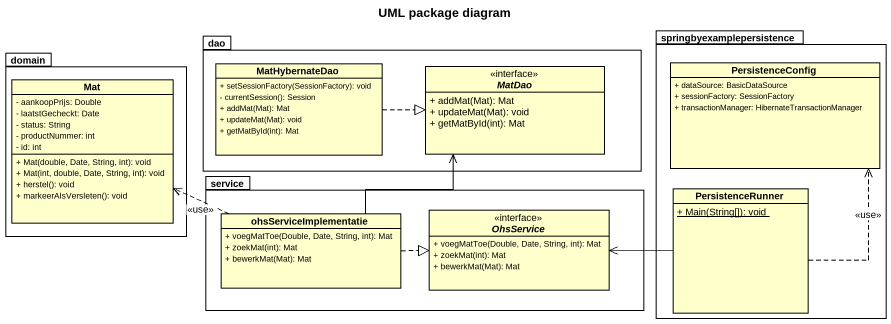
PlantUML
@startuml
title UML package diagram
hide circle
hide empty members
skinparam classAttributeIconSize 0
package dao {
  class MatHybernateDao {
    + setSessionFactory(SessionFactory): void
    - currentSession(): Session
    + addMat(Mat): Mat
    + updateMat(Mat): void
    + getMatById(int): Mat
  }
  interface MatDao {
    + addMat(Mat): Mat
    + updateMat(Mat): void
    + getMatById(int): Mat
  }
}
package springbyexamplepersistence {
  class PersistenceConfig {
    + dataSource: BasicDataSource
    + sessionFactory: SessionFactory
    + transactionManager: HibernateTransactionManager
  }
  class PersistenceRunner {
    {static} + Main(String[]): void
  }
}
package domain {
  class Mat {
    - aankoopPrijs: Double
    - laatstGecheckt: Date
    - status: String
    - productNummer: int
    - id: int
    + Mat(double, Date, String, int): void
    + Mat(int, double, Date, String, int): void
    + herstel(): void
    + markeerAlsVersleten(): void
  }
}
package service {
  class ohsServiceImplementatie {
    + voegMatToe(Double, Date, String, int): Mat
    + zoekMat(int): Mat
    + bewerkMat(Mat): Mat
  }
  interface OhsService {
    + voegMatToe(Double, Date, String, int): Mat
    + zoekMat(int): Mat
    + bewerkMat(Mat): Mat
  }
}
MatHybernateDao .right.|> MatDao
PersistenceRunner .up.> PersistenceConfig : <<use>>
PersistenceRunner -left-> OhsService
ohsServiceImplementatie .left.> Mat : <<use>>
ohsServiceImplementatie -up-> MatDao
ohsServiceImplementatie .right.|> OhsService
@enduml
